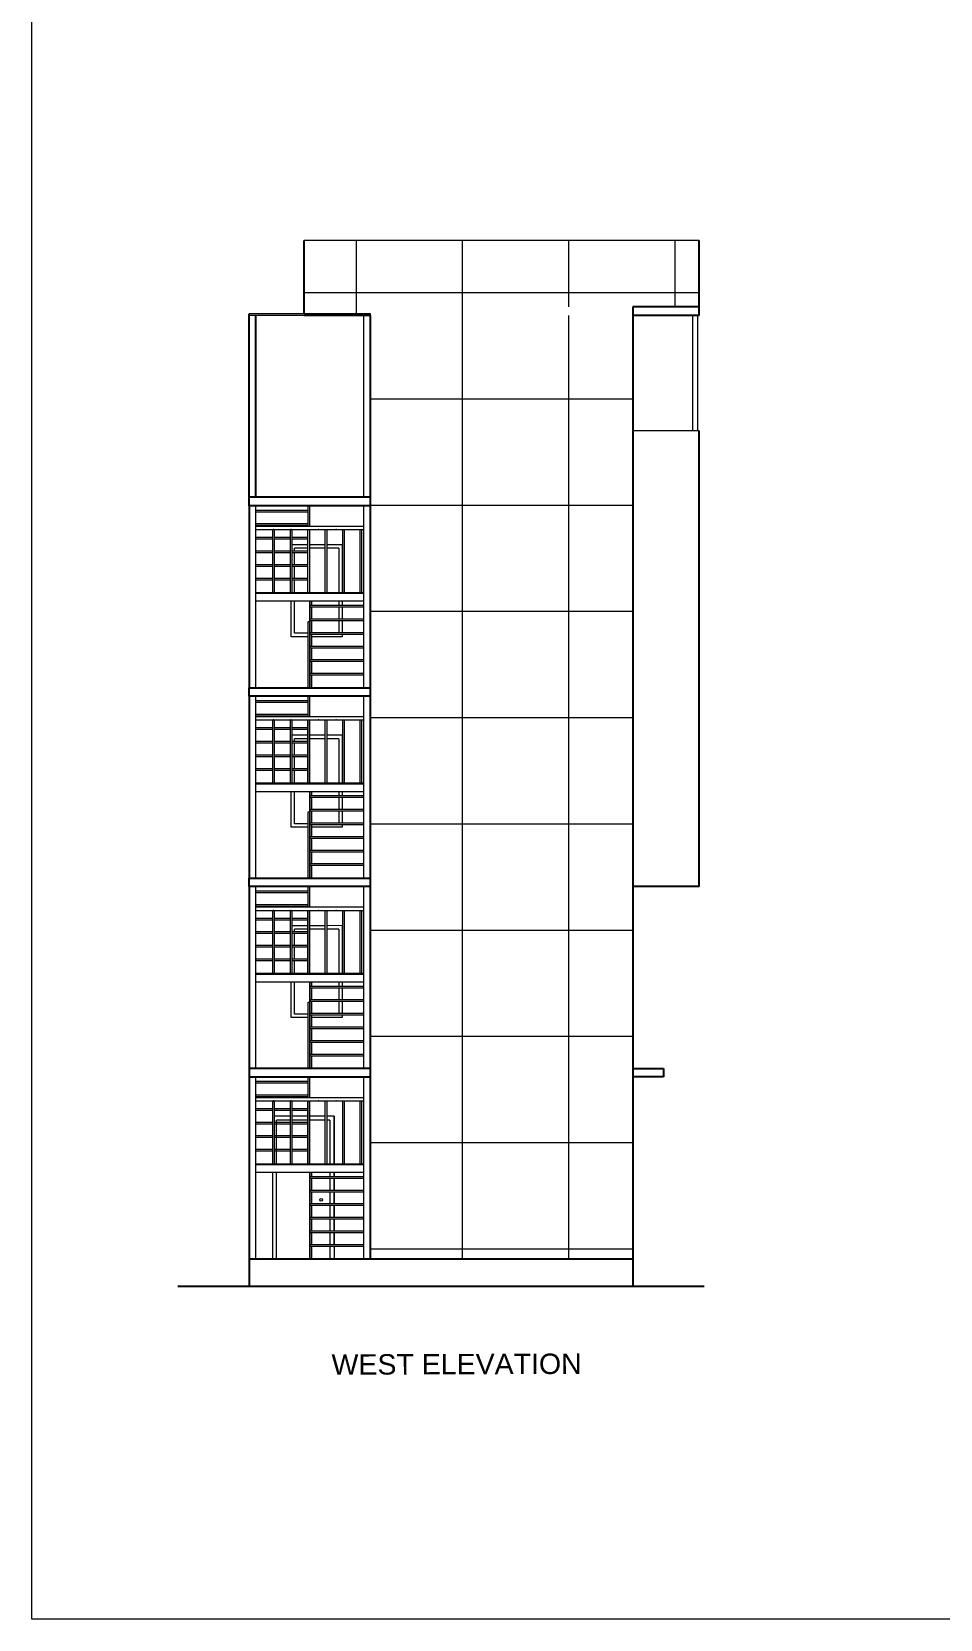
# Model space of a CAD drawing. Header units: inches. Extents: x 151827 to 158466, y -33102 to -26532.
# Drawn here: x 155381 to 155915, y -33102 to -32169 of the extents above; entities that cross this region are included whole.
import ezdxf

# ---------------------------------------------------------------- set-up
doc = ezdxf.new("R2010")
doc.units = ezdxf.units.IN
doc.header["$LTSCALE"] = 5
doc.header["$MEASUREMENT"] = 0
for name, color, linetype, lineweight in [('A-WALL', 7, 'Continuous', 9), ('DOOR', 62, 'Continuous', 0), ('ele1', 21, 'Continuous', 20), ('Railing', 43, 'Continuous', 18), ('win', 5, 'Continuous', 18)]:
    doc.layers.add(name, color=color, linetype=linetype, lineweight=lineweight)
doc.layers.add('column', color=4, linetype='Continuous')
doc.layers.add('WALL', color=7, linetype='Continuous')
doc.styles.add('DIMTEXT', font='arial.ttf', dxfattribs={"height": 8})

msp = doc.modelspace()

# ---------------------------------------------------------------- hatches: boundary and pattern name
at = {"layer": 'A-WALL', "ltscale": 5}
h = msp.add_hatch(dxfattribs=at)
h.set_pattern_fill('ANSI37', color=256, scale=500, angle=45)
h.set_pattern_definition([(90, (-19053.13, -4697.1), (-62.5, 0), []), (180, (-19053.13, -4697.1), (-4e-15, -62.5), [])])
h.paths.add_polyline_path([(155734.5, -32403.47), (155734.5, -32335.47), (155684.97, -32335.47), (155684.97, -32330.47), (155773.5, -32330.47), (155773.5, -32291.47), (155664.5, -32291.47), (155541.22, -32291.47), (155541.22, -32334.47), (155568.22, -32334.47), (155580.22, -32334.47), (155580.22, -32403.47), (155580.22, -32890.47), (155734.5, -32890.47)])

# ---------------------------------------------------------------- linework, layer by layer
for p, q in [((155580.22, -32334.47, -72.71), (155508.84, -32334.47, -72.71)), ((155541.22, -32335.47, -72.71), (155508.84, -32335.47, -72.71)), ((155576.22, -32442.47, -72.71), (155576.22, -32335.47, -72.71)), ((155580.22, -32442.47, -72.71), (155580.22, -32334.47, -72.71)), ((155769.75, -32403.47, -72.71), (155769.75, -32335.47, -72.71)), ((155772.75, -32403.47, -72.71), (155772.75, -32335.47, -72.71)), ((155512.84, -32554.47, -72.71), (155512.84, -32447.47, -72.71)), ((155512.84, -32449.97, -72.71), (155543.53, -32449.97, -72.71)), ((155543.53, -32459.47, -72.71), (155543.53, -32447.47, -72.71)), ((155544.53, -32459.47, -72.71), (155544.53, -32447.47, -72.71)), ((155576.22, -32554.47, -72.71), (155576.22, -32447.47, -72.71)), ((155580.22, -32554.47, -72.71), (155580.22, -32447.47, -72.71)), ((155512.84, -32450.97, -72.71), (155543.53, -32450.97, -72.71)), ((155512.84, -32457.97, -72.71), (155543.53, -32457.97, -72.71)), ((155512.84, -32458.97, -72.71), (155543.53, -32458.97, -72.71)), ((155512.84, -32459.47, -72.71), (155576.22, -32459.47, -72.71)), ((155512.84, -32461.47, -72.71), (155576.22, -32461.47, -72.71)), ((155512.84, -32465.97, -72.71), (155522.61, -32465.97, -72.71)), ((155512.84, -32466.97, -72.71), (155522.61, -32466.97, -72.71)), ((155522.61, -32461.47, -72.71), (155522.61, -32498.47, -72.71)), ((155523.61, -32461.47, -72.71), (155523.61, -32498.47, -72.71)), ((155523.61, -32465.97, -72.71), (155532.89, -32465.97, -72.71)), ((155523.61, -32466.97, -72.71), (155532.89, -32466.97, -72.71)), ((155532.89, -32461.47, -72.71), (155532.89, -32498.47, -72.71)), ((155533.89, -32461.47, -72.71), (155533.89, -32498.47, -72.71)), ((155533.89, -32465.97, -72.71), (155543.17, -32465.97, -72.71)), ((155533.89, -32466.97, -72.71), (155543.17, -32466.97, -72.71)), ((155543.17, -32461.47, -72.71), (155543.17, -32498.47, -72.71)), ((155544.53, -32498.47, -72.71), (155544.53, -32461.47, -72.71)), ((155553.44, -32461.47, -72.71), (155553.44, -32498.47, -72.71)), ((155554.44, -32461.47, -72.71), (155554.44, -32498.47, -72.71)), ((155563.72, -32461.47, -72.71), (155563.72, -32498.47, -72.71)), ((155564.72, -32461.47, -72.71), (155564.72, -32498.47, -72.71)), ((155574, -32461.47, -72.71), (155574, -32498.47, -72.71)), ((155575, -32461.47, -72.71), (155575, -32498.47, -72.71)), ((155512.84, -32473.97, -72.71), (155522.61, -32473.97, -72.71)), ((155512.84, -32474.97, -72.71), (155522.61, -32474.97, -72.71)), ((155523.61, -32473.97, -72.71), (155532.89, -32473.97, -72.71)), ((155523.61, -32474.97, -72.71), (155532.89, -32474.97, -72.71)), ((155533.89, -32473.97, -72.71), (155543.17, -32473.97, -72.71)), ((155533.89, -32474.97, -72.71), (155543.17, -32474.97, -72.71)), ((155512.84, -32481.97, -72.71), (155522.61, -32481.97, -72.71)), ((155512.84, -32482.97, -72.71), (155522.61, -32482.97, -72.71)), ((155523.61, -32481.97, -72.71), (155532.89, -32481.97, -72.71)), ((155523.61, -32482.97, -72.71), (155532.89, -32482.97, -72.71)), ((155533.89, -32481.97, -72.71), (155543.17, -32481.97, -72.71)), ((155533.89, -32482.97, -72.71), (155543.17, -32482.97, -72.71)), ((155512.84, -32489.97, -72.71), (155522.61, -32489.97, -72.71)), ((155512.84, -32490.97, -72.71), (155522.61, -32490.97, -72.71)), ((155523.61, -32489.97, -72.71), (155532.89, -32489.97, -72.71)), ((155523.61, -32490.97, -72.71), (155532.89, -32490.97, -72.71)), ((155533.89, -32489.97, -72.71), (155543.17, -32489.97, -72.71)), ((155533.89, -32490.97, -72.71), (155543.17, -32490.97, -72.71)), ((155512.84, -32498.47, -72.71), (155544.53, -32498.47, -72.71)), ((155512.84, -32498.97, -72.71), (155544.53, -32498.97, -72.71)), ((155512.84, -32503.47, -72.71), (155544.53, -32503.47, -72.71)), ((155544.53, -32498.47, -72.71), (155576.22, -32498.47, -72.71)), ((155544.53, -32498.97, -72.71), (155576.22, -32498.97, -72.71)), ((155544.53, -32503.47, -72.71), (155544.53, -32554.47, -72.71)), ((155544.53, -32554.47, -72.71), (155544.53, -32503.47, -72.71)), ((155544.53, -32503.47, -72.71), (155576.22, -32503.47, -72.71)), ((155544.53, -32505.97, -72.71), (155576.22, -32505.97, -72.71)), ((155545.53, -32503.47, -72.71), (155545.53, -32505.97, -72.71)), ((155543.53, -32554.47, -72.71), (155543.53, -32515.47, -72.71)), ((155543.53, -32515.47, -72.71), (155544.53, -32515.47, -72.71)), ((155544.53, -32506.97, -72.71), (155576.22, -32506.97, -72.71)), ((155544.53, -32513.97, -72.71), (155576.22, -32513.97, -72.71)), ((155544.53, -32514.97, -72.71), (155576.22, -32514.97, -72.71)), ((155545.53, -32506.97, -72.71), (155545.53, -32513.97, -72.71)), ((155545.53, -32506.97, -72.71), (155545.53, -32513.97, -72.71)), ((155545.53, -32514.97, -72.71), (155545.53, -32521.97, -72.71)), ((155545.53, -32514.97, -72.71), (155545.53, -32521.97, -72.71)), ((155544.53, -32521.97, -72.71), (155576.22, -32521.97, -72.71)), ((155544.53, -32522.97, -72.71), (155576.22, -32522.97, -72.71)), ((155545.53, -32522.97, -72.71), (155545.53, -32529.97, -72.71)), ((155545.53, -32522.97, -72.71), (155545.53, -32529.97, -72.71)), ((155544.53, -32529.97, -72.71), (155576.22, -32529.97, -72.71)), ((155544.53, -32530.97, -72.71), (155576.22, -32530.97, -72.71)), ((155545.53, -32530.97, -72.71), (155545.53, -32537.97, -72.71)), ((155545.53, -32530.97, -72.71), (155545.53, -32537.97, -72.71)), ((155544.53, -32537.97, -72.71), (155576.22, -32537.97, -72.71)), ((155544.53, -32538.97, -72.71), (155576.22, -32538.97, -72.71)), ((155545.53, -32538.97, -72.71), (155545.53, -32545.97, -72.71)), ((155545.53, -32538.97, -72.71), (155545.53, -32545.97, -72.71)), ((155544.53, -32545.97, -72.71), (155576.22, -32545.97, -72.71)), ((155544.53, -32546.97, -72.71), (155576.22, -32546.97, -72.71)), ((155545.53, -32546.97, -72.71), (155545.53, -32554.47, -72.71)), ((155545.53, -32546.97, -72.71), (155545.53, -32554.47, -72.71)), ((155512.84, -32666.47, -72.71), (155512.84, -32559.47, -72.71)), ((155512.84, -32561.97, -72.71), (155543.53, -32561.97, -72.71)), ((155512.84, -32562.97, -72.71), (155543.53, -32562.97, -72.71)), ((155543.53, -32571.47, -72.71), (155543.53, -32559.47, -72.71)), ((155544.53, -32571.47, -72.71), (155544.53, -32559.47, -72.71)), ((155576.22, -32666.47, -72.71), (155576.22, -32559.47, -72.71)), ((155580.22, -32666.47, -72.71), (155580.22, -32559.47, -72.71)), ((155512.84, -32569.97, -72.71), (155543.53, -32569.97, -72.71)), ((155512.84, -32570.97, -72.71), (155543.53, -32570.97, -72.71)), ((155512.84, -32571.47, -72.71), (155576.22, -32571.47, -72.71)), ((155512.84, -32573.47, -72.71), (155576.22, -32573.47, -72.71)), ((155512.84, -32577.97, -72.71), (155522.61, -32577.97, -72.71)), ((155512.84, -32578.97, -72.71), (155522.61, -32578.97, -72.71)), ((155522.61, -32573.47, -72.71), (155522.61, -32610.47, -72.71)), ((155523.61, -32573.47, -72.71), (155523.61, -32610.47, -72.71)), ((155523.61, -32577.97, -72.71), (155532.89, -32577.97, -72.71)), ((155523.61, -32578.97, -72.71), (155532.89, -32578.97, -72.71)), ((155532.89, -32573.47, -72.71), (155532.89, -32610.47, -72.71)), ((155533.89, -32573.47, -72.71), (155533.89, -32610.47, -72.71)), ((155533.89, -32577.97, -72.71), (155543.17, -32577.97, -72.71)), ((155533.89, -32578.97, -72.71), (155543.17, -32578.97, -72.71)), ((155543.17, -32573.47, -72.71), (155543.17, -32610.47, -72.71)), ((155544.17, -32573.47, -72.71), (155544.17, -32610.47, -72.71)), ((155544.53, -32610.47, -72.71), (155544.53, -32573.47, -72.71)), ((155553.44, -32573.47, -72.71), (155553.44, -32610.47, -72.71)), ((155554.44, -32573.47, -72.71), (155554.44, -32610.47, -72.71)), ((155563.72, -32573.47, -72.71), (155563.72, -32610.47, -72.71)), ((155564.72, -32573.47, -72.71), (155564.72, -32610.47, -72.71)), ((155574, -32573.47, -72.71), (155574, -32610.47, -72.71)), ((155575, -32573.47, -72.71), (155575, -32610.47, -72.71)), ((155512.84, -32585.97, -72.71), (155522.61, -32585.97, -72.71)), ((155512.84, -32586.97, -72.71), (155522.61, -32586.97, -72.71)), ((155523.61, -32585.97, -72.71), (155532.89, -32585.97, -72.71)), ((155523.61, -32586.97, -72.71), (155532.89, -32586.97, -72.71)), ((155533.89, -32585.97, -72.71), (155543.17, -32585.97, -72.71)), ((155533.89, -32586.97, -72.71), (155543.17, -32586.97, -72.71)), ((155512.84, -32593.97, -72.71), (155522.61, -32593.97, -72.71)), ((155512.84, -32594.97, -72.71), (155522.61, -32594.97, -72.71)), ((155523.61, -32593.97, -72.71), (155532.89, -32593.97, -72.71)), ((155523.61, -32594.97, -72.71), (155532.89, -32594.97, -72.71)), ((155533.89, -32593.97, -72.71), (155543.17, -32593.97, -72.71)), ((155533.89, -32594.97, -72.71), (155543.17, -32594.97, -72.71)), ((155512.84, -32601.97, -72.71), (155522.61, -32601.97, -72.71)), ((155512.84, -32602.97, -72.71), (155522.61, -32602.97, -72.71)), ((155523.61, -32601.97, -72.71), (155532.89, -32601.97, -72.71)), ((155523.61, -32602.97, -72.71), (155532.89, -32602.97, -72.71)), ((155533.89, -32601.97, -72.71), (155543.17, -32601.97, -72.71)), ((155533.89, -32602.97, -72.71), (155543.17, -32602.97, -72.71)), ((155512.84, -32610.47, -72.71), (155544.53, -32610.47, -72.71)), ((155512.84, -32610.97, -72.71), (155544.53, -32610.97, -72.71)), ((155512.84, -32615.47, -72.71), (155544.53, -32615.47, -72.71)), ((155544.53, -32610.47, -72.71), (155576.22, -32610.47, -72.71)), ((155544.53, -32610.97, -72.71), (155576.22, -32610.97, -72.71)), ((155544.53, -32615.47, -72.71), (155544.53, -32666.47, -72.71)), ((155544.53, -32666.47, -72.71), (155544.53, -32615.47, -72.71)), ((155544.53, -32615.47, -72.71), (155576.22, -32615.47, -72.71)), ((155544.53, -32617.97, -72.71), (155576.22, -32617.97, -72.71)), ((155544.53, -32618.97, -72.71), (155576.22, -32618.97, -72.71)), ((155545.53, -32615.47, -72.71), (155545.53, -32617.97, -72.71)), ((155545.53, -32618.97, -72.71), (155545.53, -32625.97, -72.71)), ((155545.53, -32618.97, -72.71), (155545.53, -32625.97, -72.71)), ((155543.53, -32666.47, -72.71), (155543.53, -32627.47, -72.71)), ((155543.53, -32627.47, -72.71), (155544.53, -32627.47, -72.71)), ((155544.53, -32625.97, -72.71), (155576.22, -32625.97, -72.71)), ((155544.53, -32626.97, -72.71), (155576.22, -32626.97, -72.71)), ((155545.53, -32626.97, -72.71), (155545.53, -32633.97, -72.71)), ((155545.53, -32626.97, -72.71), (155545.53, -32633.97, -72.71)), ((155544.53, -32633.97, -72.71), (155576.22, -32633.97, -72.71)), ((155544.53, -32634.97, -72.71), (155576.22, -32634.97, -72.71)), ((155545.53, -32634.97, -72.71), (155545.53, -32641.97, -72.71)), ((155545.53, -32634.97, -72.71), (155545.53, -32641.97, -72.71)), ((155544.53, -32641.97, -72.71), (155576.22, -32641.97, -72.71)), ((155544.53, -32642.97, -72.71), (155576.22, -32642.97, -72.71)), ((155545.53, -32642.97, -72.71), (155545.53, -32649.97, -72.71)), ((155545.53, -32642.97, -72.71), (155545.53, -32649.97, -72.71)), ((155544.53, -32649.97, -72.71), (155576.22, -32649.97, -72.71)), ((155544.53, -32650.97, -72.71), (155576.22, -32650.97, -72.71)), ((155545.53, -32650.97, -72.71), (155545.53, -32657.97, -72.71)), ((155545.53, -32650.97, -72.71), (155545.53, -32657.97, -72.71)), ((155544.53, -32657.97, -72.71), (155576.22, -32657.97, -72.71)), ((155544.53, -32658.97, -72.71), (155576.22, -32658.97, -72.71)), ((155545.53, -32658.97, -72.71), (155545.53, -32666.47, -72.71)), ((155545.53, -32658.97, -72.71), (155545.53, -32666.47, -72.71)), ((155512.84, -32778.47, -72.71), (155512.84, -32671.47, -72.71)), ((155512.84, -32673.97, -72.71), (155543.53, -32673.97, -72.71)), ((155512.84, -32674.97, -72.71), (155543.53, -32674.97, -72.71)), ((155543.53, -32683.47, -72.71), (155543.53, -32671.47, -72.71)), ((155544.53, -32683.47, -72.71), (155544.53, -32671.47, -72.71)), ((155576.22, -32778.47, -72.71), (155576.22, -32671.47, -72.71)), ((155580.22, -32778.47, -72.71), (155580.22, -32671.47, -72.71)), ((155512.84, -32681.97, -72.71), (155543.53, -32681.97, -72.71)), ((155512.84, -32682.97, -72.71), (155543.53, -32682.97, -72.71)), ((155512.84, -32683.47, -72.71), (155576.22, -32683.47, -72.71)), ((155512.84, -32685.47, -72.71), (155576.22, -32685.47, -72.71)), ((155512.84, -32689.97, -72.71), (155522.61, -32689.97, -72.71)), ((155512.84, -32690.97, -72.71), (155522.61, -32690.97, -72.71)), ((155522.61, -32685.47, -72.71), (155522.61, -32722.47, -72.71)), ((155523.61, -32685.47, -72.71), (155523.61, -32722.47, -72.71)), ((155523.61, -32689.97, -72.71), (155532.89, -32689.97, -72.71)), ((155523.61, -32690.97, -72.71), (155532.89, -32690.97, -72.71)), ((155532.89, -32685.47, -72.71), (155532.89, -32722.47, -72.71)), ((155533.89, -32685.47, -72.71), (155533.89, -32722.47, -72.71)), ((155533.89, -32689.97, -72.71), (155543.17, -32689.97, -72.71)), ((155533.89, -32690.97, -72.71), (155543.17, -32690.97, -72.71)), ((155543.17, -32685.47, -72.71), (155543.17, -32722.47, -72.71)), ((155544.17, -32685.47, -72.71), (155544.17, -32722.47, -72.71)), ((155544.53, -32722.47, -72.71), (155544.53, -32685.47, -72.71)), ((155553.44, -32685.47, -72.71), (155553.44, -32722.47, -72.71)), ((155554.44, -32685.47, -72.71), (155554.44, -32722.47, -72.71)), ((155563.72, -32685.47, -72.71), (155563.72, -32722.47, -72.71)), ((155564.72, -32685.47, -72.71), (155564.72, -32722.47, -72.71)), ((155574, -32685.47, -72.71), (155574, -32722.47, -72.71)), ((155575, -32685.47, -72.71), (155575, -32722.47, -72.71)), ((155512.84, -32697.97, -72.71), (155522.61, -32697.97, -72.71)), ((155512.84, -32698.97, -72.71), (155522.61, -32698.97, -72.71)), ((155523.61, -32697.97, -72.71), (155532.89, -32697.97, -72.71)), ((155523.61, -32698.97, -72.71), (155532.89, -32698.97, -72.71)), ((155533.89, -32697.97, -72.71), (155543.17, -32697.97, -72.71)), ((155533.89, -32698.97, -72.71), (155543.17, -32698.97, -72.71)), ((155512.84, -32705.97, -72.71), (155522.61, -32705.97, -72.71)), ((155512.84, -32706.97, -72.71), (155522.61, -32706.97, -72.71)), ((155523.61, -32705.97, -72.71), (155532.89, -32705.97, -72.71)), ((155523.61, -32706.97, -72.71), (155532.89, -32706.97, -72.71)), ((155533.89, -32705.97, -72.71), (155543.17, -32705.97, -72.71)), ((155533.89, -32706.97, -72.71), (155543.17, -32706.97, -72.71)), ((155512.84, -32713.97, -72.71), (155522.61, -32713.97, -72.71)), ((155512.84, -32714.97, -72.71), (155522.61, -32714.97, -72.71)), ((155523.61, -32713.97, -72.71), (155532.89, -32713.97, -72.71)), ((155523.61, -32714.97, -72.71), (155532.89, -32714.97, -72.71)), ((155533.89, -32713.97, -72.71), (155543.17, -32713.97, -72.71)), ((155533.89, -32714.97, -72.71), (155543.17, -32714.97, -72.71)), ((155512.84, -32722.47, -72.71), (155544.53, -32722.47, -72.71)), ((155512.84, -32722.97, -72.71), (155544.53, -32722.97, -72.71)), ((155512.84, -32727.47, -72.71), (155544.53, -32727.47, -72.71)), ((155544.53, -32722.47, -72.71), (155576.22, -32722.47, -72.71)), ((155544.53, -32722.97, -72.71), (155576.22, -32722.97, -72.71)), ((155544.53, -32727.47, -72.71), (155544.53, -32778.47, -72.71)), ((155544.53, -32778.47, -72.71), (155544.53, -32727.47, -72.71)), ((155544.53, -32727.47, -72.71), (155576.22, -32727.47, -72.71)), ((155544.53, -32729.97, -72.71), (155576.22, -32729.97, -72.71)), ((155544.53, -32730.97, -72.71), (155576.22, -32730.97, -72.71)), ((155545.53, -32727.47, -72.71), (155545.53, -32729.97, -72.71)), ((155545.53, -32727.47, -72.71), (155545.53, -32729.97, -72.71)), ((155545.53, -32730.97, -72.71), (155545.53, -32737.97, -72.71)), ((155545.53, -32730.97, -72.71), (155545.53, -32737.97, -72.71)), ((155543.53, -32778.47, -72.71), (155543.53, -32739.47, -72.71)), ((155543.53, -32739.47, -72.71), (155544.53, -32739.47, -72.71)), ((155544.53, -32737.97, -72.71), (155576.22, -32737.97, -72.71)), ((155544.53, -32738.97, -72.71), (155576.22, -32738.97, -72.71)), ((155545.53, -32738.97, -72.71), (155545.53, -32745.97, -72.71)), ((155545.53, -32738.97, -72.71), (155545.53, -32745.97, -72.71)), ((155544.53, -32745.97, -72.71), (155576.22, -32745.97, -72.71)), ((155544.53, -32746.97, -72.71), (155576.22, -32746.97, -72.71)), ((155545.53, -32746.97, -72.71), (155545.53, -32753.97, -72.71)), ((155545.53, -32746.97, -72.71), (155545.53, -32753.97, -72.71)), ((155544.53, -32753.97, -72.71), (155576.22, -32753.97, -72.71)), ((155544.53, -32754.97, -72.71), (155576.22, -32754.97, -72.71)), ((155545.53, -32754.97, -72.71), (155545.53, -32761.97, -72.71)), ((155545.53, -32754.97, -72.71), (155545.53, -32761.97, -72.71)), ((155544.53, -32761.97, -72.71), (155576.22, -32761.97, -72.71)), ((155544.53, -32762.97, -72.71), (155576.22, -32762.97, -72.71)), ((155545.53, -32762.97, -72.71), (155545.53, -32769.97, -72.71)), ((155545.53, -32762.97, -72.71), (155545.53, -32769.97, -72.71)), ((155544.53, -32769.97, -72.71), (155576.22, -32769.97, -72.71)), ((155544.53, -32770.97, -72.71), (155576.22, -32770.97, -72.71)), ((155545.53, -32770.97, -72.71), (155545.53, -32778.47, -72.71)), ((155545.53, -32770.97, -72.71), (155545.53, -32778.47, -72.71)), ((155508.84, -32890.47, -72.71), (155508.84, -32783.47, -72.71)), ((155512.84, -32890.47, -72.71), (155512.84, -32783.47, -72.71)), ((155512.84, -32785.97, -72.71), (155543.53, -32785.97, -72.71)), ((155512.84, -32786.97, -72.71), (155543.53, -32786.97, -72.71)), ((155543.53, -32795.47, -72.71), (155543.53, -32783.47, -72.71)), ((155544.53, -32795.47, -72.71), (155544.53, -32783.47, -72.71)), ((155576.22, -32890.47, -72.71), (155576.22, -32783.47, -72.71)), ((155580.22, -32890.47, -72.71), (155580.22, -32783.47, -72.71)), ((155512.84, -32793.97, -72.71), (155543.53, -32793.97, -72.71)), ((155512.84, -32794.97, -72.71), (155543.53, -32794.97, -72.71)), ((155512.84, -32795.47, -72.71), (155576.22, -32795.47, -72.71)), ((155512.84, -32797.47, -72.71), (155576.22, -32797.47, -72.71)), ((155512.84, -32801.97, -72.71), (155522.61, -32801.97, -72.71)), ((155512.84, -32802.97, -72.71), (155522.61, -32802.97, -72.71)), ((155522.61, -32797.47, -72.71), (155522.61, -32834.47, -72.71)), ((155523.61, -32797.47, -72.71), (155523.61, -32834.47, -72.71)), ((155523.61, -32801.97, -72.71), (155532.89, -32801.97, -72.71)), ((155523.61, -32802.97, -72.71), (155532.89, -32802.97, -72.71)), ((155532.89, -32797.47, -72.71), (155532.89, -32834.47, -72.71)), ((155533.89, -32797.47, -72.71), (155533.89, -32834.47, -72.71)), ((155533.89, -32801.97, -72.71), (155543.17, -32801.97, -72.71)), ((155533.89, -32802.97, -72.71), (155543.17, -32802.97, -72.71)), ((155543.17, -32797.47, -72.71), (155543.17, -32834.47, -72.71)), ((155544.17, -32797.47, -72.71), (155544.17, -32834.47, -72.71)), ((155544.53, -32834.47, -72.71), (155544.53, -32797.47, -72.71)), ((155553.44, -32797.47, -72.71), (155553.44, -32834.47, -72.71)), ((155554.44, -32797.47, -72.71), (155554.44, -32834.47, -72.71)), ((155563.72, -32797.47, -72.71), (155563.72, -32834.47, -72.71)), ((155564.72, -32797.47, -72.71), (155564.72, -32834.47, -72.71)), ((155574, -32797.47, -72.71), (155574, -32834.47, -72.71)), ((155575, -32797.47, -72.71), (155575, -32834.47, -72.71)), ((155512.84, -32809.97, -72.71), (155522.61, -32809.97, -72.71)), ((155512.84, -32810.97, -72.71), (155522.61, -32810.97, -72.71)), ((155523.61, -32809.97, -72.71), (155532.89, -32809.97, -72.71)), ((155523.61, -32810.97, -72.71), (155532.89, -32810.97, -72.71)), ((155533.89, -32809.97, -72.71), (155543.17, -32809.97, -72.71)), ((155533.89, -32810.97, -72.71), (155543.17, -32810.97, -72.71)), ((155512.84, -32817.97, -72.71), (155522.61, -32817.97, -72.71)), ((155512.84, -32818.97, -72.71), (155522.61, -32818.97, -72.71)), ((155523.61, -32817.97, -72.71), (155532.89, -32817.97, -72.71)), ((155523.61, -32818.97, -72.71), (155532.89, -32818.97, -72.71)), ((155533.89, -32817.97, -72.71), (155543.17, -32817.97, -72.71)), ((155533.89, -32818.97, -72.71), (155543.17, -32818.97, -72.71)), ((155512.84, -32825.97, -72.71), (155522.61, -32825.97, -72.71)), ((155512.84, -32826.97, -72.71), (155522.61, -32826.97, -72.71)), ((155523.61, -32825.97, -72.71), (155532.89, -32825.97, -72.71)), ((155523.61, -32826.97, -72.71), (155532.89, -32826.97, -72.71)), ((155533.89, -32825.97, -72.71), (155543.17, -32825.97, -72.71)), ((155533.89, -32826.97, -72.71), (155543.17, -32826.97, -72.71)), ((155512.84, -32834.47, -72.71), (155544.53, -32834.47, -72.71)), ((155512.84, -32834.97, -72.71), (155544.53, -32834.97, -72.71)), ((155512.84, -32839.47, -72.71), (155544.53, -32839.47, -72.71)), ((155544.53, -32834.47, -72.71), (155576.22, -32834.47, -72.71)), ((155544.53, -32834.97, -72.71), (155576.22, -32834.97, -72.71)), ((155544.53, -32839.47, -72.71), (155544.53, -32890.47, -72.71)), ((155544.53, -32890.47, -72.71), (155544.53, -32839.47, -72.71)), ((155544.53, -32839.47, -72.71), (155576.22, -32839.47, -72.71)), ((155544.53, -32841.97, -72.71), (155576.22, -32841.97, -72.71)), ((155544.53, -32842.97, -72.71), (155576.22, -32842.97, -72.71)), ((155545.53, -32839.47, -72.71), (155545.53, -32841.97, -72.71)), ((155545.53, -32842.97, -72.71), (155545.53, -32849.97, -72.71)), ((155545.53, -32842.97, -72.71), (155545.53, -32849.97, -72.71)), ((155544.53, -32849.97, -72.71), (155576.22, -32849.97, -72.71)), ((155544.53, -32850.97, -72.71), (155576.22, -32850.97, -72.71)), ((155545.53, -32850.97, -72.71), (155545.53, -32857.97, -72.71)), ((155545.53, -32850.97, -72.71), (155545.53, -32857.97, -72.71)), ((155544.53, -32857.97, -72.71), (155576.22, -32857.97, -72.71)), ((155544.53, -32858.97, -72.71), (155576.22, -32858.97, -72.71)), ((155545.53, -32858.97, -72.71), (155545.53, -32865.97, -72.71)), ((155545.53, -32858.97, -72.71), (155545.53, -32865.97, -72.71)), ((155544.53, -32865.97, -72.71), (155576.22, -32865.97, -72.71)), ((155544.53, -32866.97, -72.71), (155576.22, -32866.97, -72.71)), ((155545.53, -32866.97, -72.71), (155545.53, -32873.97, -72.71)), ((155545.53, -32866.97, -72.71), (155545.53, -32873.97, -72.71)), ((155544.53, -32873.97, -72.71), (155576.22, -32873.97, -72.71)), ((155544.53, -32874.97, -72.71), (155576.22, -32874.97, -72.71)), ((155545.53, -32874.97, -72.71), (155545.53, -32881.97, -72.71)), ((155545.53, -32874.97, -72.71), (155545.53, -32881.97, -72.71)), ((155544.53, -32881.97, -72.71), (155576.22, -32881.97, -72.71)), ((155544.53, -32882.97, -72.71), (155576.22, -32882.97, -72.71)), ((155545.53, -32882.97, -72.71), (155545.53, -32890.47, -72.71)), ((155545.53, -32882.97, -72.71), (155545.53, -32890.47, -72.71))]:
    msp.add_line(p, q, dxfattribs=at)
msp.add_circle((155551.19, -32855.72, -72.71), 0.766, dxfattribs=at)
at = {"layer": 'A-WALL'}
for p in [(155523.11, -32461.47, -72.71), (155533.39, -32461.47, -72.71), (155549.67, -32461.47, -72.71), (155559.94, -32461.47, -72.71), (155523.11, -32573.47, -72.71), (155533.39, -32573.47, -72.71), (155549.67, -32573.47, -72.71), (155559.94, -32573.47, -72.71), (155523.11, -32685.47, -72.71), (155533.39, -32685.47, -72.71), (155549.67, -32685.47, -72.71), (155559.94, -32685.47, -72.71), (155523.11, -32797.47, -72.71), (155533.39, -32797.47, -72.71), (155549.67, -32797.47, -72.71), (155559.94, -32797.47, -72.71)]:
    msp.add_point(p, dxfattribs=at)
at = {"layer": 'DOOR', "lineweight": 13}
for p, q in [((155532.89, -32806.47, -72.71), (155523.61, -32806.47, -72.71)), ((155524.84, -32834.47, -72.71), (155524.84, -32808.97, -72.71)), ((155532.89, -32808.97, -72.71), (155524.84, -32808.97, -72.71)), ((155543.17, -32806.47, -72.71), (155533.89, -32806.47, -72.71)), ((155543.17, -32808.97, -72.71), (155533.89, -32808.97, -72.71)), ((155553.44, -32806.47, -72.71), (155544.53, -32806.47, -72.71)), ((155553.44, -32808.97, -72.71), (155544.53, -32808.97, -72.71)), ((155558.84, -32806.47, -72.71), (155554.44, -32806.47, -72.71)), ((155556.34, -32808.97, -72.71), (155554.44, -32808.97, -72.71)), ((155556.34, -32808.97, -72.71), (155556.34, -32834.47, -72.71)), ((155558.84, -32834.47, -72.71), (155558.84, -32806.47, -72.71)), ((155558.84, -32806.47, -72.71), (155558.84, -32834.47, -72.71)), ((155522.84, -32890.47, -72.71), (155522.84, -32839.47, -72.71)), ((155524.84, -32890.47, -72.71), (155524.84, -32839.47, -72.71)), ((155556.34, -32839.47, -72.71), (155556.34, -32841.97, -72.71)), ((155556.34, -32842.97, -72.71), (155556.34, -32849.97, -72.71)), ((155558.84, -32841.97, -72.71), (155558.84, -32839.47, -72.71)), ((155558.84, -32839.47, -72.71), (155558.84, -32841.97, -72.71)), ((155558.84, -32849.97, -72.71), (155558.84, -32842.97, -72.71)), ((155558.84, -32842.97, -72.71), (155558.84, -32849.97, -72.71)), ((155556.34, -32850.97, -72.71), (155556.34, -32857.97, -72.71)), ((155558.84, -32857.97, -72.71), (155558.84, -32850.97, -72.71)), ((155558.84, -32850.97, -72.71), (155558.84, -32857.97, -72.71)), ((155556.34, -32858.97, -72.71), (155556.34, -32865.97, -72.71)), ((155558.84, -32865.97, -72.71), (155558.84, -32858.97, -72.71)), ((155558.84, -32858.97, -72.71), (155558.84, -32865.97, -72.71)), ((155556.34, -32866.97, -72.71), (155556.34, -32873.97, -72.71)), ((155558.84, -32873.97, -72.71), (155558.84, -32866.97, -72.71)), ((155558.84, -32866.97, -72.71), (155558.84, -32873.97, -72.71)), ((155556.34, -32874.97, -72.71), (155556.34, -32881.97, -72.71)), ((155558.84, -32881.97, -72.71), (155558.84, -32874.97, -72.71)), ((155558.84, -32874.97, -72.71), (155558.84, -32881.97, -72.71)), ((155556.34, -32882.97, -72.71), (155556.34, -32890.47, -72.71)), ((155558.84, -32883.54, -72.71), (155558.84, -32882.97, -72.71)), ((155558.84, -32882.97, -72.71), (155558.84, -32890.47, -72.71))]:
    msp.add_line(p, q, dxfattribs=at)
at = {"layer": 'ele1', "elevation": -72.71}
msp.add_lwpolyline([(155380.93, -30947.13), (158465.9, -30947.13), (158465.9, -33102.46), (155380.93, -33102.46)], close=True, dxfattribs=at)
msp.add_lwpolyline([(155380.93, -30947.13), (158465.9, -30947.13), (158465.9, -33102.46), (155380.93, -33102.46)], close=True, dxfattribs=at)
at = {"layer": 'Railing', "color": 30}
for p, q in [((155664.5, -32291.47, -72.71), (155541.22, -32291.47, -72.71)), ((155773.5, -32291.47, -72.71), (155664.5, -32291.47, -72.71)), ((155773.5, -32403.47, -72.71), (155734.5, -32403.47, -72.71))]:
    msp.add_line(p, q, dxfattribs=at)
at = {"layer": 'WALL', "color": 2, "linetype": 'ByBlock', "ltscale": 5}
for p, q in [((155541.22, -32334.47, -72.71), (155541.22, -32291.47, -72.71)), ((155773.5, -32330.47, -72.71), (155773.5, -32291.47, -72.71)), ((155508.84, -32442.47, -72.71), (155508.84, -32334.47, -72.71)), ((155512.84, -32442.47, -72.71), (155512.84, -32335.47, -72.71)), ((155580.22, -32335.47, -72.71), (155541.22, -32335.47, -72.71)), ((155580.22, -32403.47, -72.71), (155580.22, -32335.47, -72.71)), ((155773.5, -32330.47, -72.71), (155734.5, -32330.47, -72.71)), ((155734.5, -32330.47, -72.71), (155734.5, -32335.47, -72.71)), ((155734.5, -32335.47, -72.71), (155734.5, -32403.47, -72.71)), ((155773.5, -32335.47, -72.71), (155734.5, -32335.47, -72.71)), ((155773.5, -32335.47, -72.71), (155773.5, -32330.47, -72.71)), ((155580.22, -32890.47, -72.71), (155580.22, -32403.47, -72.71)), ((155734.5, -32403.47, -72.71), (155734.5, -32906.47, -72.71)), ((155773.5, -32666.47, -72.71), (155773.5, -32403.47, -72.71)), ((155580.22, -32442.47, -72.71), (155508.84, -32442.47, -72.71)), ((155508.84, -32447.47, -72.71), (155508.84, -32442.47, -72.71)), ((155508.84, -32447.47, -72.71), (155508.84, -32554.47, -72.71)), ((155580.22, -32447.47, -72.71), (155508.84, -32447.47, -72.71)), ((155508.84, -32554.47, -72.71), (155580.22, -32554.47, -72.71)), ((155508.84, -32559.47, -72.71), (155508.84, -32554.47, -72.71)), ((155508.84, -32559.47, -72.71), (155508.84, -32666.47, -72.71)), ((155580.22, -32559.47, -72.71), (155508.84, -32559.47, -72.71)), ((155508.84, -32666.47, -72.71), (155580.22, -32666.47, -72.71)), ((155508.84, -32671.47, -72.71), (155508.84, -32666.47, -72.71)), ((155508.84, -32671.47, -72.71), (155508.84, -32906.47, -72.71)), ((155580.22, -32671.47, -72.71), (155508.84, -32671.47, -72.71)), ((155773.5, -32671.47, -72.71), (155734.5, -32671.47, -72.71)), ((155773.5, -32671.47, -72.71), (155773.5, -32666.47, -72.71)), ((155508.84, -32778.47, -72.71), (155508.84, -32783.47, -72.71)), ((155580.22, -32778.47, -72.71), (155508.84, -32778.47, -72.71)), ((155508.84, -32783.47, -72.71), (155580.22, -32783.47, -72.71)), ((155734.5, -32778.47, -72.71), (155752.5, -32778.47, -72.71)), ((155752.5, -32783.47, -72.71), (155734.5, -32783.47, -72.71)), ((155752.5, -32778.47, -72.71), (155752.5, -32783.47, -72.71)), ((155508.84, -32890.47, -72.71), (155734.5, -32890.47, -72.71)), ((155466.84, -32906.47, -72.71), (155776.5, -32906.47, -72.71))]:
    msp.add_line(p, q, dxfattribs=at)
at = {"layer": 'win'}
for p, q in [((155543.17, -32470.47, -72.71), (155533.89, -32470.47, -72.71)), ((155543.17, -32472.47, -72.71), (155535.53, -32472.47, -72.71)), ((155535.53, -32473.97, -72.71), (155535.53, -32472.47, -72.71)), ((155535.53, -32481.97, -72.71), (155535.53, -32474.97, -72.71)), ((155553.44, -32470.47, -72.71), (155544.53, -32470.47, -72.71)), ((155553.44, -32472.47, -72.71), (155544.53, -32472.47, -72.71)), ((155563.53, -32470.46, -72.71), (155554.44, -32470.47, -72.71)), ((155561.53, -32472.47, -72.71), (155554.44, -32472.47, -72.71)), ((155561.53, -32472.47, -72.71), (155561.53, -32498.47, -72.71)), ((155563.53, -32470.46, -72.71), (155563.53, -32498.47, -72.71)), ((155535.53, -32489.97, -72.71), (155535.53, -32482.97, -72.71)), ((155535.53, -32498.97, -72.71), (155535.53, -32490.97, -72.71)), ((155533.53, -32524.47, -72.71), (155533.53, -32503.47, -72.71)), ((155535.53, -32522.47, -72.71), (155535.53, -32503.47, -72.71)), ((155561.53, -32503.47, -72.71), (155561.53, -32505.97, -72.71)), ((155563.53, -32503.47, -72.71), (155563.53, -32505.97, -72.71)), ((155561.53, -32506.97, -72.71), (155561.53, -32513.97, -72.71)), ((155561.53, -32514.97, -72.71), (155561.53, -32521.97, -72.71)), ((155563.53, -32506.97, -72.71), (155563.53, -32513.97, -72.71)), ((155563.53, -32514.97, -72.71), (155563.53, -32521.97, -72.71)), ((155543.53, -32524.47, -72.71), (155533.53, -32524.47, -72.71)), ((155543.53, -32522.47, -72.71), (155535.53, -32522.47, -72.71)), ((155563.53, -32524.47, -72.71), (155545.53, -32524.47, -72.71)), ((155563.53, -32522.97, -72.71), (155563.53, -32524.47, -72.71)), ((155543.17, -32582.47, -72.71), (155533.89, -32582.47, -72.71)), ((155543.17, -32584.47, -72.71), (155535.53, -32584.47, -72.71)), ((155535.53, -32585.97, -72.71), (155535.53, -32584.47, -72.71)), ((155535.53, -32593.97, -72.71), (155535.53, -32586.97, -72.71)), ((155553.44, -32582.47, -72.71), (155544.53, -32582.47, -72.71)), ((155553.44, -32584.47, -72.71), (155544.53, -32584.47, -72.71)), ((155563.53, -32582.46, -72.71), (155554.44, -32582.47, -72.71)), ((155561.53, -32584.47, -72.71), (155554.44, -32584.47, -72.71)), ((155561.53, -32584.47, -72.71), (155561.53, -32610.47, -72.71)), ((155563.53, -32582.46, -72.71), (155563.53, -32610.47, -72.71)), ((155535.53, -32601.97, -72.71), (155535.53, -32594.97, -72.71)), ((155535.53, -32610.47, -72.71), (155535.53, -32602.97, -72.71)), ((155533.53, -32636.47, -72.71), (155533.53, -32615.47, -72.71)), ((155535.53, -32634.47, -72.71), (155535.53, -32615.47, -72.71)), ((155561.53, -32615.47, -72.71), (155561.53, -32617.97, -72.71)), ((155561.53, -32618.97, -72.71), (155561.53, -32625.97, -72.71)), ((155563.53, -32615.47, -72.71), (155563.53, -32617.97, -72.71)), ((155563.53, -32618.97, -72.71), (155563.53, -32625.97, -72.71)), ((155561.53, -32626.97, -72.71), (155561.53, -32633.97, -72.71)), ((155563.53, -32626.97, -72.71), (155563.53, -32633.97, -72.71)), ((155543.53, -32636.47, -72.71), (155533.53, -32636.47, -72.71)), ((155543.53, -32634.47, -72.71), (155535.53, -32634.47, -72.71)), ((155563.53, -32636.47, -72.71), (155545.53, -32636.47, -72.71)), ((155563.53, -32634.97, -72.71), (155563.53, -32636.47, -72.71)), ((155543.17, -32694.47, -72.71), (155533.89, -32694.47, -72.71)), ((155543.17, -32696.47, -72.71), (155535.53, -32696.47, -72.71)), ((155535.53, -32697.97, -72.71), (155535.53, -32696.47, -72.71)), ((155535.53, -32705.97, -72.71), (155535.53, -32698.97, -72.71)), ((155553.44, -32694.47, -72.71), (155544.53, -32694.47, -72.71)), ((155553.44, -32696.47, -72.71), (155544.53, -32696.47, -72.71)), ((155563.53, -32694.46, -72.71), (155554.44, -32694.47, -72.71)), ((155561.53, -32696.47, -72.71), (155554.44, -32696.47, -72.71)), ((155561.53, -32696.47, -72.71), (155561.53, -32722.47, -72.71)), ((155563.53, -32694.46, -72.71), (155563.53, -32722.47, -72.71)), ((155535.53, -32713.97, -72.71), (155535.53, -32706.97, -72.71)), ((155535.53, -32722.47, -72.71), (155535.53, -32714.97, -72.71)), ((155533.53, -32748.47, -72.71), (155533.53, -32727.47, -72.71)), ((155535.53, -32746.47, -72.71), (155535.53, -32727.47, -72.71)), ((155561.53, -32727.47, -72.71), (155561.53, -32729.97, -72.71)), ((155561.53, -32730.97, -72.71), (155561.53, -32737.97, -72.71)), ((155563.53, -32727.47, -72.71), (155563.53, -32729.97, -72.71)), ((155563.53, -32730.97, -72.71), (155563.53, -32737.97, -72.71)), ((155561.53, -32738.97, -72.71), (155561.53, -32745.97, -72.71)), ((155563.53, -32738.97, -72.71), (155563.53, -32745.97, -72.71)), ((155543.53, -32748.47, -72.71), (155533.53, -32748.47, -72.71)), ((155543.53, -32746.47, -72.71), (155535.53, -32746.47, -72.71)), ((155543.53, -32748.47, -72.71), (155539.53, -32748.47, -72.71)), ((155563.53, -32748.47, -72.71), (155545.53, -32748.47, -72.71)), ((155563.53, -32746.97, -72.71), (155563.53, -32748.47, -72.71))]:
    msp.add_line(p, q, dxfattribs=at)

# ---------------------------------------------------------------- texts
at = {"layer": 'column', "color": 0, "insert": (155630.85, -32946.39, -72.71), "char_height": 12, "width": 216.2725, "attachment_point": 2, "rotation": 0.20566, "style": 'DIMTEXT'}
msp.add_mtext('WEST ELEVATION', dxfattribs=at)
msp.add_mtext('WEST ELEVATION', dxfattribs=at)

doc.saveas('drawing.dxf')
